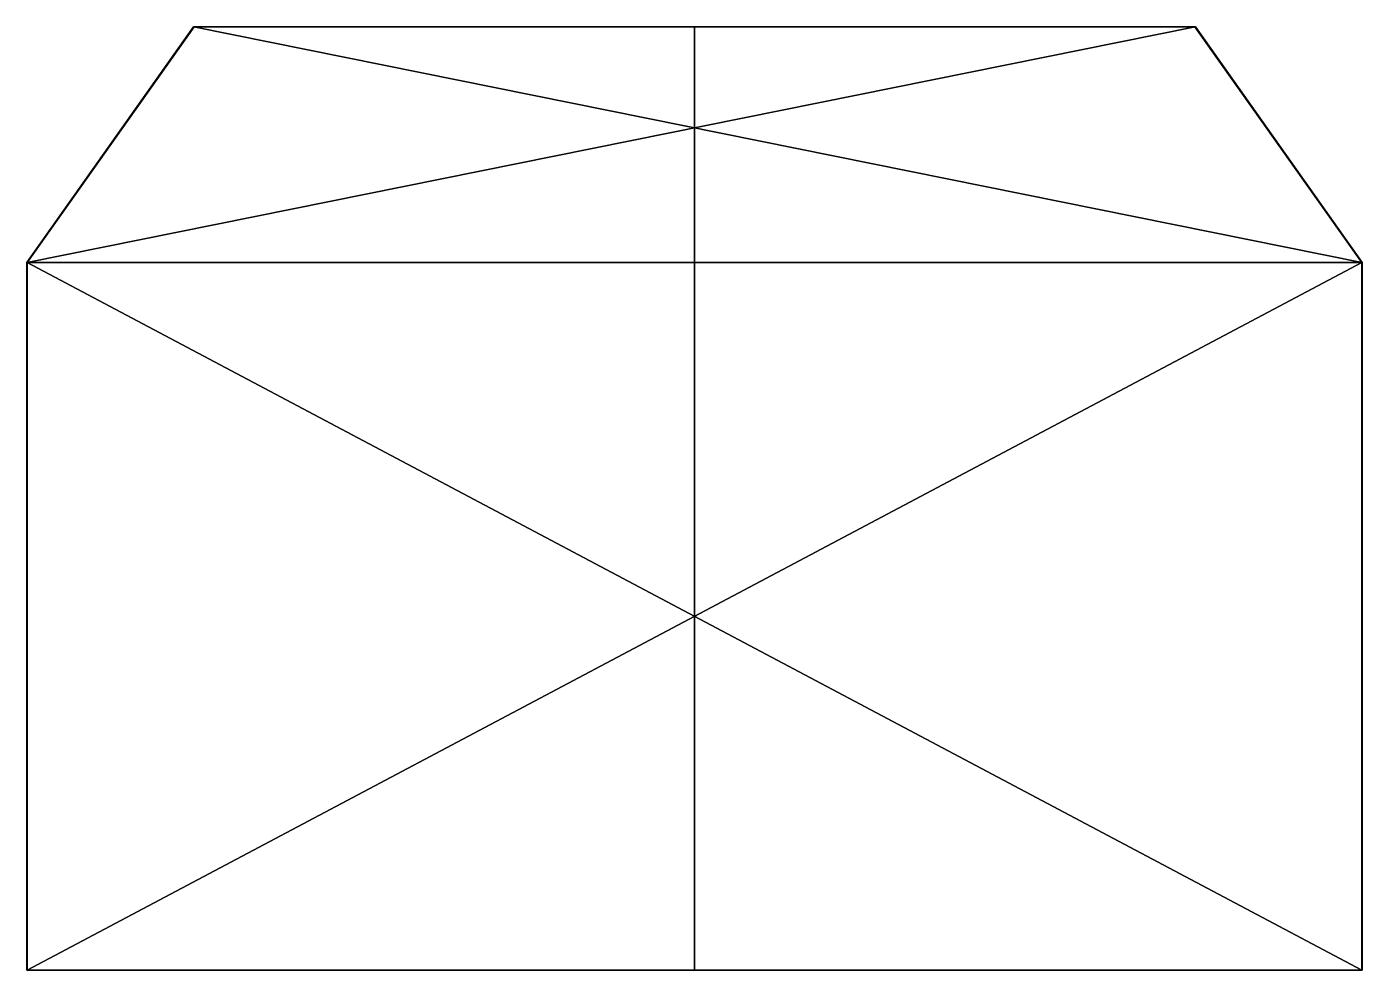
# Model space of a CAD drawing. Header units: metres. Extents: x -0.71 to 0.71, y -0.5 to 0.5.
import ezdxf

# ---------------------------------------------------------------- set-up
doc = ezdxf.new("R2010")
doc.units = ezdxf.units.M

msp = doc.modelspace()

# ---------------------------------------------------------------- linework, layer by layer
at = {"layer": 'building'}
for points in [[(0, -0.5, -0.502794), (-0.707526, -0.5, -1.209482), (-0.707526, 0.25, -1.209482), (-0.530644, 0.5, -1.03281), (0, 0.5, -0.502794)], [(0, 0.5, -0.502794), (-0.53033, 0.5, -1.033124), (-0.707107, 0.25, -1.209901), (-0.707107, -0.5, -1.209901), (0, -0.5, -0.502794)], [(0, -0.5, -0.502794), (0.707526, -0.5, 0.203893), (0.707526, 0.25, 0.203893), (0.530644, 0.5, 0.027221), (0, 0.5, -0.502794)], [(0, 0.5, -0.502794), (0.53033, 0.5, 0.027536), (0.707107, 0.25, 0.204313), (0.707107, -0.5, 0.204313), (0, -0.5, -0.502794)]]:
    msp.add_polyline3d(points, close=True, dxfattribs=at)
for points in [[(-0.530173, 0.5, 0.027693), (-0.707526, 0.25, -1.209482), (-0.706897, 0.25, 0.204522)], [(-0.530173, 0.5, 0.027693), (-0.530644, 0.5, -1.03281), (-0.707526, 0.25, -1.209482)], [(-0.53033, 0.5, -1.033124), (0.706897, 0.25, -1.21011), (-0.707107, 0.25, -1.209901)], [(0.53033, 0.5, 0.027536), (-0.706897, 0.25, 0.204522), (0.707107, 0.25, 0.204313)], [(0.53033, 0.5, 0.027536), (-0.530173, 0.5, 0.027693), (-0.706897, 0.25, 0.204522)], [(0, 0.5, -0.502794), (-0.530644, 0.5, -1.03281), (-0.530173, 0.5, 0.027693)], [(0, 0.5, -0.502794), (0.530173, 0.5, -1.033281), (-0.53033, 0.5, -1.033124)], [(-0.53033, 0.5, -1.033124), (0.530173, 0.5, -1.033281), (0.706897, 0.25, -1.21011)], [(0, 0.5, -0.502794), (-0.530173, 0.5, 0.027693), (0.53033, 0.5, 0.027536)], [(0, 0.5, -0.502794), (0.530644, 0.5, 0.027221), (0.530173, 0.5, -1.033281)], [(0.530173, 0.5, -1.033281), (0.707526, 0.25, 0.203893), (0.706897, 0.25, -1.21011)], [(0.530173, 0.5, -1.033281), (0.530644, 0.5, 0.027221), (0.707526, 0.25, 0.203893)], [(-0.706897, 0.25, 0.204522), (-0.707526, -0.5, -1.209482), (-0.706897, -0.5, 0.204522)], [(-0.706897, 0.25, 0.204522), (-0.707526, 0.25, -1.209482), (-0.707526, -0.5, -1.209482)], [(-0.707107, 0.25, -1.209901), (0.706897, -0.5, -1.21011), (-0.707107, -0.5, -1.209901)], [(-0.707107, 0.25, -1.209901), (0.706897, 0.25, -1.21011), (0.706897, -0.5, -1.21011)], [(0.707107, 0.25, 0.204313), (-0.706897, -0.5, 0.204522), (0.707107, -0.5, 0.204313)], [(0.707107, 0.25, 0.204313), (-0.706897, 0.25, 0.204522), (-0.706897, -0.5, 0.204522)], [(0.706897, 0.25, -1.21011), (0.707526, -0.5, 0.203893), (0.706897, -0.5, -1.21011)], [(0.706897, 0.25, -1.21011), (0.707526, 0.25, 0.203893), (0.707526, -0.5, 0.203893)], [(-0.706897, -0.5, 0.204522), (-0.707526, -0.5, -1.209482), (0, -0.5, -0.502794)], [(-0.707107, -0.5, -1.209901), (0.706897, -0.5, -1.21011), (0, -0.5, -0.502794)], [(0.707107, -0.5, 0.204313), (-0.706897, -0.5, 0.204522), (0, -0.5, -0.502794)], [(0.706897, -0.5, -1.21011), (0.707526, -0.5, 0.203893), (0, -0.5, -0.502794)]]:
    msp.add_3dface(points, dxfattribs=at)

doc.saveas('drawing.dxf')
